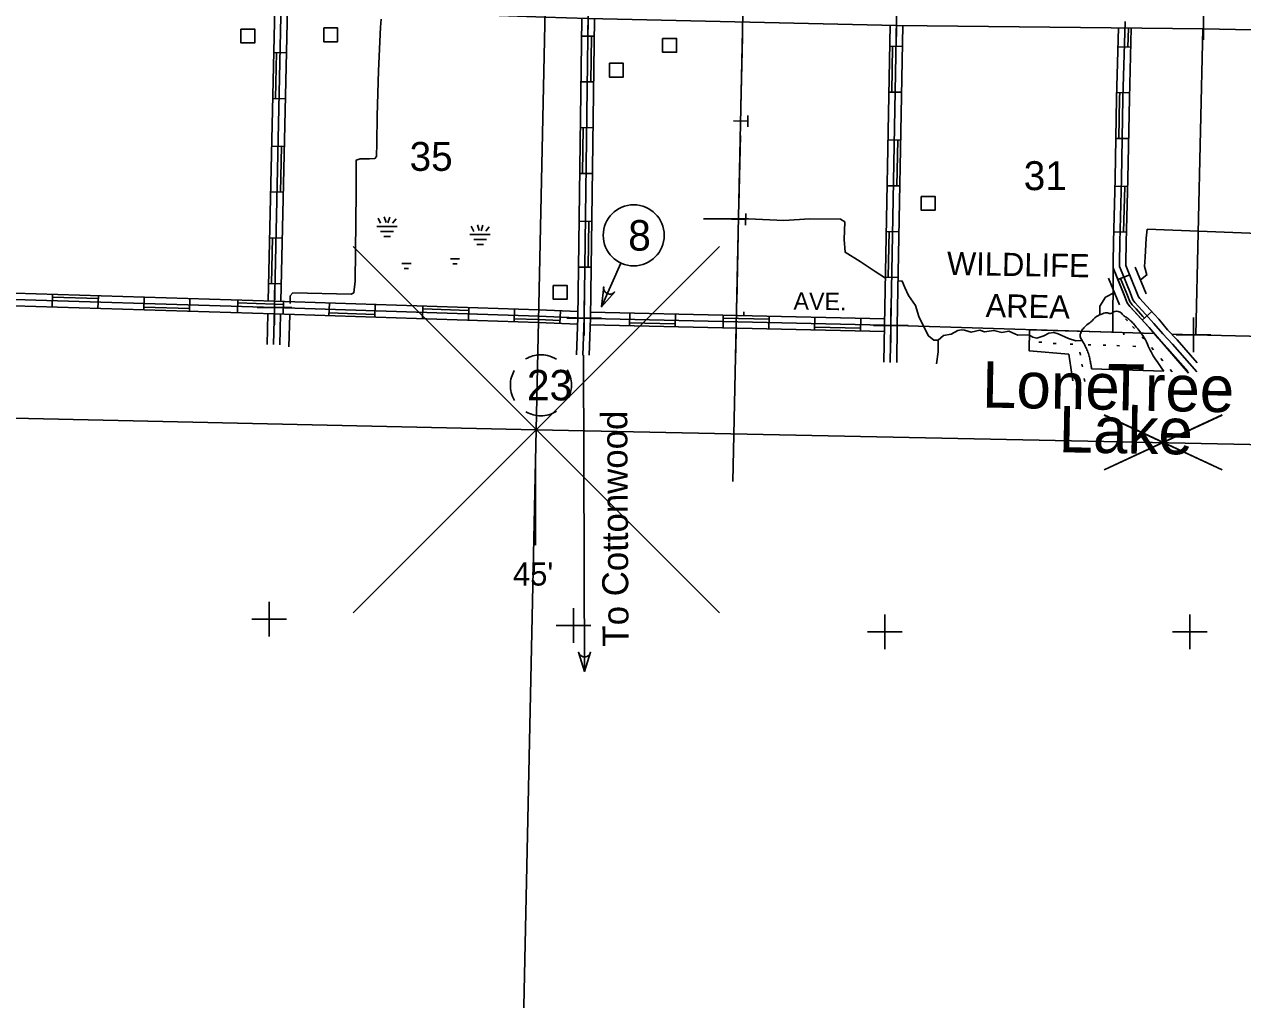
# Model space of a CAD drawing. Extents: x 2069310 to 2364990, y 871649 to 1065889.
# Drawn here: x 2160166 to 2181232, y 915463 to 932335 of the extents above; entities that cross this region are included whole.
import ezdxf

# ---------------------------------------------------------------- set-up
doc = ezdxf.new("R2010")
doc.units = 0
for name, color, linetype in [('COUNTY BNDRY', 7, 'Continuous'), ('CSAH RTE', 7, 'Continuous'), ('CSAH SYM', 7, 'Continuous'), ('DWELLING', 7, 'Continuous'), ('HYDRO', 7, 'Continuous'), ('HYRDO TXT', 7, 'Continuous'), ('LAKE FILL', 7, 'Continuous'), ('OUTSIDE CO BRDR', 7, 'Continuous'), ('QUAD BASE SYM', 7, 'Continuous'), ('QUAD BORDER', 7, 'Continuous'), ('REFUGE WILDLIFE', 7, 'Continuous'), ('RTE TERM ARROW', 7, 'Continuous'), ('SECTION', 7, 'Continuous'), ('SECTION CORNER BASE', 7, 'Continuous'), ('STREET NAME', 7, 'Continuous'), ('SWAMP', 7, 'Continuous'), ('TOWNSHIP ROAD', 7, 'Continuous'), ('TRANSMISSION', 7, 'Continuous')]:
    doc.layers.add(name, color=color, linetype=linetype)

msp = doc.modelspace()

# ---------------------------------------------------------------- linework, layer by layer
at = {"layer": 'COUNTY BNDRY'}
for points in [[(2175260, 927123), (2179702, 926986)], [(2180006, 926976), (2180383, 926965), (2185706, 926838)]]:
    msp.add_lwpolyline(points, dxfattribs=at)
at = {"layer": 'CSAH RTE'}
for p, q in [((2169802, 932133), (2170022, 932129)), ((2169791, 931341), (2170011, 931338)), ((2169780, 930549), (2170000, 930546)), ((2169769, 929757), (2169989, 929754)), ((2169757, 928929), (2169977, 928926)), ((2169746, 928137), (2169966, 928134))]:
    msp.add_line(p, q, dxfattribs=at)
for points in [[(2184199, 932181), (2180551, 932256), (2175245, 932316), (2169915, 932435), (2169168, 932458), (2164603, 932626), (2159370, 932791), (2154552, 932953), (2154479, 932938), (2154394, 932899), (2154129, 932747)], [(2169806, 932437), (2169734, 927255)], [(2169918, 932545), (2169844, 927253)], [(2170026, 932433), (2169954, 927250)], [(2169972, 932130), (2169961, 931338)], [(2169830, 930548), (2169819, 929756)], [(2169927, 928926), (2169916, 928135)], [(2169715, 926616), (2169734, 927255)], [(2169825, 926613), (2169844, 927253)], [(2169935, 926610), (2169954, 927250)]]:
    msp.add_lwpolyline(points, dxfattribs=at)
at = {"layer": 'CSAH SYM'}
msp.add_circle((2170703, 928685), 528, dxfattribs=at)
at = {"layer": 'DWELLING'}
for points in [[(2163911, 932253), (2163911, 932013), (2164151, 932013), (2164151, 932253)], [(2165342, 932273), (2165342, 932033), (2165582, 932033), (2165582, 932273)], [(2171203, 932092), (2171203, 931852), (2171443, 931852), (2171443, 932092)], [(2170283, 931662), (2170283, 931422), (2170523, 931422), (2170523, 931662)], [(2175674, 929359), (2175674, 929119), (2175914, 929119), (2175914, 929359)], [(2169311, 927818), (2169311, 927578), (2169551, 927578), (2169551, 927818)]]:
    msp.add_lwpolyline(points, close=True, dxfattribs=at)
at = {"layer": 'HYDRO'}
for points in [[(2166334, 932422), (2166326, 932288), (2166292, 931528), (2166265, 930755), (2166260, 930279), (2166258, 930047), (2166229, 930015), (2166132, 930006), (2165972, 930010), (2165903, 929984), (2165902, 929432), (2165884, 927892), (2165866, 927692), (2165817, 927667), (2164811, 927691), (2164763, 927640), (2164760, 927504)], [(2184436, 932176), (2184409, 931269), (2184378, 931199), (2184139, 930887), (2184101, 929876), (2184053, 929783), (2183995, 929708), (2183918, 929639), (2183837, 929615), (2183747, 929611), (2182869, 929625), (2181933, 929665), (2181847, 929599), (2181748, 928766), (2181682, 928722), (2181508, 928718), (2179582, 928790), (2179562, 928634), (2179547, 928308), (2179537, 928143), (2179577, 928000), (2179465, 927914)], [(2175055, 927943), (2174880, 928059), (2174619, 928233), (2174362, 928391), (2174342, 928614), (2174353, 928918), (2174276, 928964), (2173749, 928971), (2173301, 928940), (2172687, 928971), (2171910, 928973)], [(2175965, 926872), (2175890, 926874), (2175802, 926944), (2175723, 927092), (2175632, 927280), (2175574, 927473), (2175452, 927646), (2175389, 927780), (2175345, 927893), (2175274, 927900)], [(2179015, 927694), (2178863, 927614), (2178760, 927458), (2178763, 927307)], [(2164757, 927316), (2164737, 926758)], [(2178456, 926865), (2178345, 926862), (2178219, 926899), (2178043, 926979), (2177969, 927006), (2177879, 926994), (2177793, 926948), (2177676, 926906), (2177607, 926924), (2177535, 926963), (2177347, 926957), (2177188, 927027), (2177067, 927005), (2176930, 927040), (2176767, 927018), (2176689, 927043), (2176536, 927008), (2176423, 927043), (2176363, 927048), (2176309, 927039), (2176195, 926975), (2176060, 926950), (2175965, 926872), (2175970, 926670), (2175941, 926462)]]:
    msp.add_lwpolyline(points, dxfattribs=at)
msp.add_spline([(2179870, 926333), (2179780, 926466), (2179686, 926603), (2179617, 926733), (2179553, 926875), (2179453, 927024), (2179381, 927114), (2179329, 927174), (2179276, 927221), (2179248, 927249), (2179187, 927284), (2179138, 927336), (2179021, 927369), (2178954, 927330), (2178898, 927343), (2178810, 927328), (2178704, 927279), (2178610, 927189), (2178517, 927116), (2178460, 927053), (2178434, 927000), (2178422, 926934), (2178456, 926865), (2178502, 926785), (2178540, 926706), (2178572, 926617), (2178592, 926534), (2178607, 926454), (2178620, 926378)], degree=3, dxfattribs=at)
at = {"layer": 'LAKE FILL'}
msp.add_line((2178620, 926378), (2179870, 926333), dxfattribs=at)
msp.add_spline([(2179870, 926333), (2179780, 926466), (2179686, 926603), (2179617, 926733), (2179553, 926875), (2179453, 927024), (2179381, 927114), (2179329, 927174), (2179276, 927221), (2179248, 927249), (2179187, 927284), (2179138, 927336), (2179021, 927369), (2178954, 927330), (2178898, 927343), (2178810, 927328), (2178704, 927279), (2178610, 927189), (2178517, 927116), (2178460, 927053), (2178434, 927000), (2178422, 926934), (2178456, 926865), (2178502, 926785), (2178540, 926706), (2178572, 926617), (2178592, 926534), (2178607, 926454), (2178620, 926378)], degree=3, dxfattribs=at)
at = {"layer": 'OUTSIDE CO BRDR'}
for p, q in [((2169834, 926613), (2169853, 921142)), ((2169006, 923326), (2169006, 924826))]:
    msp.add_line(p, q, dxfattribs=at)
msp.add_lwpolyline([(2169853, 921142), (2169748, 921473), (2169753, 921458), (2169770, 921429), (2169787, 921414), (2169808, 921402), (2169829, 921395), (2169852, 921393), (2169873, 921395), (2169893, 921401), (2169913, 921411), (2169930, 921424), (2169942, 921439), (2169951, 921457), (2169956, 921473)], close=True, dxfattribs=at)
msp.add_lwpolyline([(2169748, 921473), (2169853, 921142), (2169956, 921473)], dxfattribs=at)
for points in [[(2169370, 926542), (2169211, 926606), (2169082, 926619), (2168960, 926600), (2168832, 926547)], [(2168636, 926349), (2168589, 926229), (2168570, 926093), (2168585, 925967), (2168641, 925827)], [(2169584, 925882), (2169618, 926000), (2169626, 926096), (2169605, 926240), (2169552, 926357)], [(2168839, 925631), (2168966, 925580), (2169098, 925563), (2169237, 925581), (2169369, 925642)]]:
    msp.add_spline(points, degree=3, dxfattribs=at)
at = {"layer": 'QUAD BASE SYM'}
for p, q in [((2165849, 928489), (2172185, 922153)), ((2165849, 922153), (2172185, 928489)), ((2165849, 928489), (2172185, 922153)), ((2165849, 922153), (2172185, 928489)), ((2165849, 928489), (2172185, 922153)), ((2165849, 922153), (2172185, 928489)), ((2165849, 928489), (2172185, 922153)), ((2165849, 922153), (2172185, 928489)), ((2178840, 925578), (2180878, 924628)), ((2178840, 924628), (2180878, 925578)), ((2178840, 925576), (2180878, 924626)), ((2178840, 924626), (2180878, 925576)), ((2169017, 925321), (2169017, 925321)), ((2169017, 925321), (2169017, 925321)), ((2169017, 925321), (2169017, 925321)), ((2169017, 925321), (2169017, 925321)), ((2179859, 925103), (2179859, 925103)), ((2179859, 925101), (2179859, 925101))]:
    msp.add_line(p, q, dxfattribs=at)
at = {"layer": 'QUAD BORDER'}
for points in [[(2136480, 926044), (2137527, 971601), (2169993, 970881), (2169017, 925321), (2136480, 926044)], [(2169017, 925321), (2169993, 970881), (2202461, 970210), (2201555, 924649), (2169017, 925321)], [(2135437, 880488), (2136480, 926044), (2169017, 925321), (2168043, 879765), (2135437, 880488)], [(2168043, 879765), (2169017, 925321), (2201555, 924649), (2200650, 879091), (2168043, 879765)]]:
    msp.add_lwpolyline(points, dxfattribs=at)
at = {"layer": 'REFUGE WILDLIFE'}
for p, q in [((2178993, 928125), (2178993, 928125)), ((2179241, 927208), (2179206, 927243)), ((2179361, 927071), (2179327, 927107)), ((2179177, 927011), (2179177, 926961)), ((2179525, 926894), (2179492, 926931)), ((2177708, 926838), (2177758, 926834)), ((2177957, 926816), (2178007, 926813)), ((2178297, 926801), (2178247, 926802)), ((2178610, 926792), (2178560, 926793)), ((2178869, 926784), (2178819, 926786)), ((2179055, 926777), (2179104, 926774)), ((2179336, 926767), (2179386, 926763)), ((2179688, 926704), (2179655, 926742)), ((2178426, 926613), (2178416, 926662)), ((2179850, 926514), (2179818, 926552)), ((2178454, 926458), (2178462, 926408)), ((2180013, 926324), (2179980, 926362)), ((2178494, 926207), (2178502, 926157))]:
    msp.add_line(p, q, dxfattribs=at)
for points in [[(2178993, 928125), (2178985, 927008), (2177549, 927052), (2177541, 926686), (2178226, 926627), (2178294, 926170)], [(2178993, 928125), (2178985, 927008)], [(2180295, 926303), (2179647, 927058), (2179482, 927234), (2179376, 927357), (2179283, 927453), (2179237, 927519), (2179173, 927681), (2179075, 927921), (2178993, 928125)], [(2177549, 927052), (2177541, 926686), (2178226, 926627), (2178294, 926170)]]:
    msp.add_lwpolyline(points, dxfattribs=at)
at = {"layer": 'RTE TERM ARROW'}
msp.add_line((2170145, 927448), (2170483, 928205), dxfattribs=at)
msp.add_lwpolyline([(2170145, 927448), (2170184, 927792), (2170183, 927777), (2170187, 927744), (2170196, 927723), (2170210, 927703), (2170227, 927688), (2170246, 927677), (2170266, 927670), (2170287, 927667), (2170310, 927668), (2170330, 927674), (2170347, 927683), (2170363, 927695), (2170375, 927707)], close=True, dxfattribs=at)
msp.add_lwpolyline([(2170184, 927792), (2170145, 927448), (2170375, 927707)], dxfattribs=at)
at = {"layer": 'SECTION'}
msp.add_lwpolyline([(2180543, 932257), (2180425, 926964)], dxfattribs=at)
at = {"layer": 'SECTION CORNER BASE'}
for p, q in [((2169918, 932845), (2169918, 932245)), ((2175247, 932726), (2175247, 932126)), ((2180553, 932666), (2180553, 932066)), ((2164489, 927735), (2164489, 927135)), ((2169844, 927553), (2169844, 926953)), ((2164189, 927435), (2164789, 927435)), ((2164489, 927435), (2164489, 927435)), ((2175150, 927427), (2175150, 926827)), ((2169544, 927253), (2170144, 927253)), ((2169844, 927253), (2169844, 927253)), ((2174850, 927127), (2175450, 927127)), ((2175150, 927127), (2175150, 927127)), ((2180383, 927265), (2180383, 926665)), ((2180083, 926965), (2180683, 926965)), ((2180383, 926965), (2180383, 926965)), ((2164399, 922347), (2164399, 921747)), ((2169660, 922235), (2169660, 921635)), ((2175045, 922128), (2175045, 921528)), ((2180321, 922123), (2180321, 921523)), ((2164099, 922047), (2164699, 922047)), ((2164399, 922047), (2164399, 922047)), ((2169360, 921935), (2169960, 921935)), ((2169660, 921935), (2169660, 921935)), ((2174745, 921828), (2175345, 921828)), ((2175045, 921828), (2175045, 921828)), ((2180021, 921823), (2180621, 921823)), ((2180321, 921823), (2180321, 921823))]:
    msp.add_line(p, q, dxfattribs=at)
at = {"layer": 'SWAMP'}
for p, q in [((2166422, 928907), (2166390, 929007)), ((2166262, 928839), (2166612, 928839)), ((2166326, 928893), (2166283, 928983)), ((2166454, 928900), (2166485, 929000)), ((2166533, 928896), (2166596, 928970)), ((2167936, 928754), (2167893, 928845)), ((2168032, 928768), (2168000, 928869)), ((2168064, 928761), (2168095, 928862)), ((2168143, 928758), (2168206, 928832)), ((2166327, 928751), (2166547, 928751)), ((2166380, 928664), (2166495, 928664)), ((2167872, 928700), (2168222, 928700)), ((2167937, 928613), (2168157, 928613)), ((2167990, 928525), (2168105, 928525)), ((2166693, 928197), (2166853, 928197)), ((2167533, 928276), (2167693, 928276)), ((2167575, 928189), (2167650, 928189)), ((2166736, 928110), (2166811, 928110))]:
    msp.add_line(p, q, dxfattribs=at)
at = {"layer": 'TOWNSHIP ROAD'}
for p, q in [((2175128, 931955), (2175348, 931951)), ((2164697, 931841), (2164477, 931846)), ((2179297, 931941), (2179077, 931947)), ((2175114, 931163), (2175333, 931159)), ((2179275, 931149), (2179056, 931155)), ((2164680, 931049), (2164460, 931054)), ((2175098, 930335), (2175318, 930331)), ((2179260, 930358), (2179040, 930362)), ((2164661, 930222), (2164441, 930226)), ((2164644, 929430), (2164424, 929435)), ((2175084, 929543), (2175304, 929539)), ((2179244, 929529), (2179024, 929535)), ((2164626, 928638), (2164406, 928643)), ((2175070, 928751), (2175290, 928747)), ((2179224, 928738), (2179004, 928743)), ((2175055, 927959), (2175275, 927955)), ((2179279, 928004), (2179075, 927921)), ((2179373, 928136), (2179563, 927674)), ((2164608, 927846), (2164388, 927851)), ((2178911, 927946), (2179101, 927484)), ((2160654, 927665), (2160647, 927445)), ((2161446, 927640), (2161439, 927420)), ((2162237, 927615), (2162231, 927395)), ((2163029, 927590), (2163022, 927371)), ((2163857, 927565), (2163850, 927345)), ((2164648, 927540), (2164641, 927320)), ((2165440, 927514), (2165433, 927294)), ((2166232, 927488), (2166224, 927268)), ((2167059, 927461), (2167052, 927241)), ((2167851, 927435), (2167844, 927215)), ((2168642, 927410), (2168635, 927190)), ((2169435, 927380), (2169426, 927160)), ((2170633, 927341), (2170628, 927121)), ((2171425, 927323), (2171420, 927103)), ((2179660, 927368), (2179497, 927220)), ((2172252, 927304), (2172247, 927084)), ((2173044, 927286), (2173039, 927066)), ((2173836, 927268), (2173831, 927048)), ((2174628, 927250), (2174623, 927030))]:
    msp.add_line(p, q, dxfattribs=at)
for points in [[(2175429, 940357), (2175376, 937695), (2175247, 932426), (2175150, 927127)], [(2164382, 927548), (2164495, 932629)], [(2164489, 927435), (2164607, 932736)], [(2164602, 927541), (2164715, 932622)], [(2179850, 926981), (2179699, 927161), (2179553, 927322), (2179433, 927455), (2179368, 927522), (2179335, 927571), (2179286, 927694), (2179147, 928036), (2179103, 928145), (2179105, 928213), (2179110, 928564), (2179137, 929665), (2179163, 931058), (2179199, 932382)], [(2175135, 932319), (2175040, 927129)], [(2175354, 932315), (2175260, 927125)], [(2179766, 926910), (2179617, 927088), (2179471, 927248), (2179353, 927380), (2179283, 927453), (2179238, 927519), (2179184, 927653), (2179045, 927995), (2178993, 928125), (2178995, 928215), (2179000, 928566), (2179027, 929668), (2179053, 931060), (2179086, 932273)], [(2179934, 927052), (2179782, 927233), (2179634, 927396), (2179514, 927530), (2179454, 927592), (2179433, 927623), (2179388, 927736), (2179249, 928077), (2179214, 928165), (2179215, 928211), (2179220, 928562), (2179247, 929663), (2179273, 931055), (2179306, 932271)], [(2179247, 931942), (2179256, 932271)], [(2175178, 931954), (2175164, 931162)], [(2164510, 931053), (2164527, 931845)], [(2179090, 930361), (2179103, 931059), (2179106, 931153)], [(2175268, 930332), (2175254, 929540)], [(2164594, 929431), (2164611, 930223)], [(2179174, 928739), (2179194, 929531)], [(2164438, 927850), (2164456, 928642)], [(2175120, 928750), (2175105, 927959)], [(2169735, 927367), (2169063, 927396), (2164493, 927545), (2159241, 927709), (2157030, 927773)], [(2179534, 927253), (2179508, 927282), (2179389, 927414), (2179322, 927484), (2179282, 927543), (2179230, 927672), (2179121, 927940)], [(2169731, 927148), (2169055, 927176), (2164486, 927325), (2159234, 927489), (2157024, 927553)], [(2169059, 927286), (2164489, 927435), (2159237, 927599)], [(2161444, 927590), (2160653, 927615)], [(2163024, 927420), (2162232, 927445)], [(2164647, 927490), (2164491, 927495), (2163855, 927515)], [(2164377, 927328), (2164366, 926797)], [(2164489, 927435), (2164476, 926795)], [(2164597, 927321), (2164586, 926792)], [(2166226, 927318), (2165434, 927344)], [(2167849, 927385), (2167058, 927411)], [(2175042, 927240), (2169955, 927356)], [(2169428, 927210), (2169057, 927226), (2168637, 927240)], [(2169844, 927253), (2169059, 927286)], [(2175039, 927130), (2169708, 927252)], [(2175038, 927020), (2169951, 927137)], [(2171421, 927153), (2170629, 927171)], [(2173043, 927236), (2172251, 927254)], [(2175040, 927129), (2175030, 926489)], [(2175150, 927127), (2175140, 926487)], [(2175260, 927125), (2175250, 926485)], [(2174624, 927080), (2173832, 927098)], [(2180289, 926327), (2179937, 926729), (2179770, 926905)], [(2180438, 926323), (2180018, 926803), (2179850, 926981)], [(2180447, 926481), (2180100, 926877), (2179930, 927057)]]:
    msp.add_lwpolyline(points, dxfattribs=at)
at = {"layer": 'TRANSMISSION'}
for p, q in [((2172427, 930665), (2172677, 930660)), ((2172391, 928965), (2172641, 928960))]:
    msp.add_line(p, q, dxfattribs=at)
for points in [[(2173951, 995465), (2173812, 990935), (2173833, 985556), (2173705, 980224), (2173558, 975004), (2172930, 948385), (2172419, 924426)], [(2172583, 932112), (2172557, 930912)], [(2172679, 930760), (2172675, 930560)], [(2172547, 930412), (2172521, 929213)], [(2172643, 929060), (2172638, 928860)], [(2172510, 928713), (2172485, 927513)], [(2172606, 927360), (2172605, 927296)], [(2172474, 927013), (2172464, 926527)]]:
    msp.add_lwpolyline(points, dxfattribs=at)

# ---------------------------------------------------------------- texts
at = {"layer": 'CSAH SYM'}
msp.add_text('8', height=528, dxfattribs=at).set_placement((2170607, 928420))
at = {"layer": 'HYRDO TXT'}
for s, p in [('Lone', (2176721, 925707)), ('Tree', (2178881, 925662)), ('Lake', (2178046, 924933))]:
    msp.add_text(s, height=800, rotation=359, dxfattribs=at).set_placement(p)
at = {"layer": 'OUTSIDE CO BRDR'}
for s, height, p in [('23', 528, (2168855, 925829)), ("45'", 400, (2168615, 922626))]:
    msp.add_text(s, height=height, dxfattribs=at).set_placement(p)
msp.add_text('To Cottonwood', height=450, rotation=90.3594, dxfattribs=at).set_placement((2170615, 921572))
at = {"layer": 'REFUGE WILDLIFE'}
for s, p in [('WILDLIFE', (2176117, 928001)), ('AREA', (2176785, 927271))]:
    msp.add_text(s, height=400, rotation=359, dxfattribs=at).set_placement(p)
at = {"layer": 'SECTION'}
for s, p in [('35', (2166828, 929800)), ('31', (2177447, 929467))]:
    msp.add_text(s, height=500, dxfattribs=at).set_placement(p)
at = {"layer": 'STREET NAME'}
msp.add_text('AVE.', height=300, rotation=359.3497, dxfattribs=at).set_placement((2173465, 927399))

doc.saveas('drawing.dxf')
